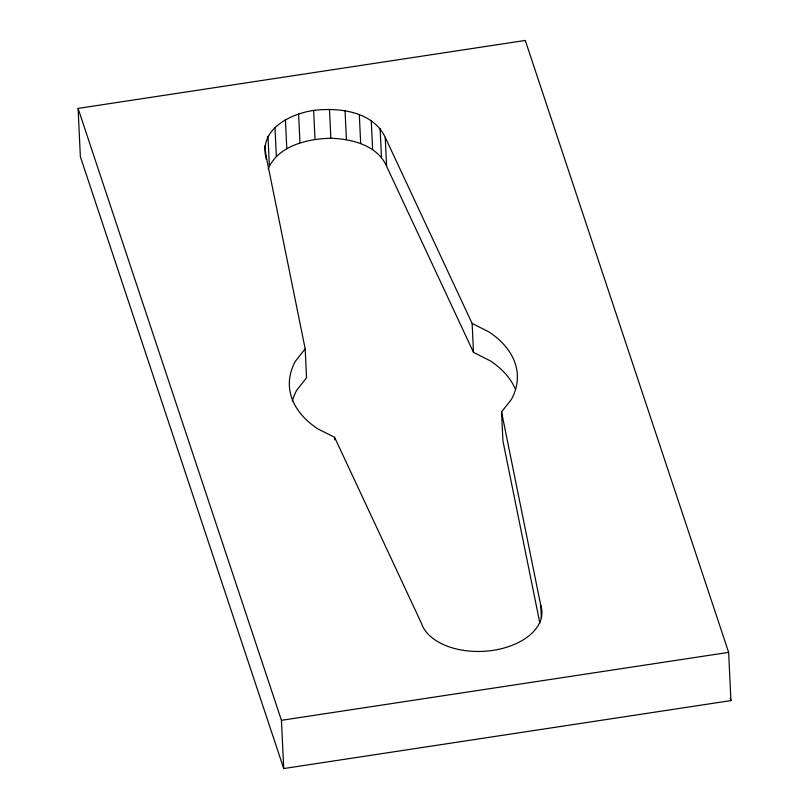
<?xml version="1.0" encoding="UTF-8"?>
<svg xmlns="http://www.w3.org/2000/svg" width="809" height="809" viewBox="0 0 809 809"><rect width="100%" height="100%" fill="white"/><g stroke="black" fill="none" stroke-linecap="round" stroke-linejoin="round"><path stroke-width="1.21" d="M265.332 154.661C261.307 127.933 291.543 113.624 313.639 110.428C339.183 107.294 372.919 111.369 385.236 137.358L472.132 323.458L473.498 352.39L490.335 360.865A114.109 69.463 -2.7 0 1 515.303 389.058M268.194 168.798C278.357 145.458 307.622 138.835 330.851 138.238C351.864 138.996 377.338 145.165 386.601 166.29L473.498 352.39M264.917 145.853L265.979 155.48L305.185 348.831L295.325 361.35A114.109 69.463 -2.7 0 0 317.755 428.841L334.592 437.315L421.489 623.415A60.857 37.052 -2.7 0 0 493.086 650.345A60.857 37.052 -2.7 0 0 540.746 605.294L501.55 411.943L511.399 399.413A114.109 69.463 -2.7 0 0 488.97 331.923L472.132 323.458M78.079 108.406L525.284 40.45L728.646 652.367L730.921 700.594L283.716 768.55L80.354 156.633L78.079 108.406L281.441 720.323L283.716 768.55M281.441 720.323L728.646 652.367M730.133 698.197L730.921 700.594M539.866 623.142L502.915 440.885L501.55 411.943M540.746 605.294L541.342 617.874M385.236 137.358L386.601 166.29M380.109 128.348L381.464 157.29M371.26 120.571L372.625 149.513M359.307 114.565L360.672 143.496M345.059 110.712L346.424 139.654M329.485 109.306L330.851 138.238M334.592 437.315L334.704 439.833M313.639 110.428L315.004 139.36M298.612 113.998L299.977 142.93M305.185 348.831L306.54 377.763L296.691 390.292A114.109 69.463 -2.7 0 0 292.312 401.011M285.435 119.772L286.791 148.714M274.979 127.377L276.344 156.309M267.981 136.266L269.346 165.208M265.979 155.48L266.151 159.252"/></g></svg>
